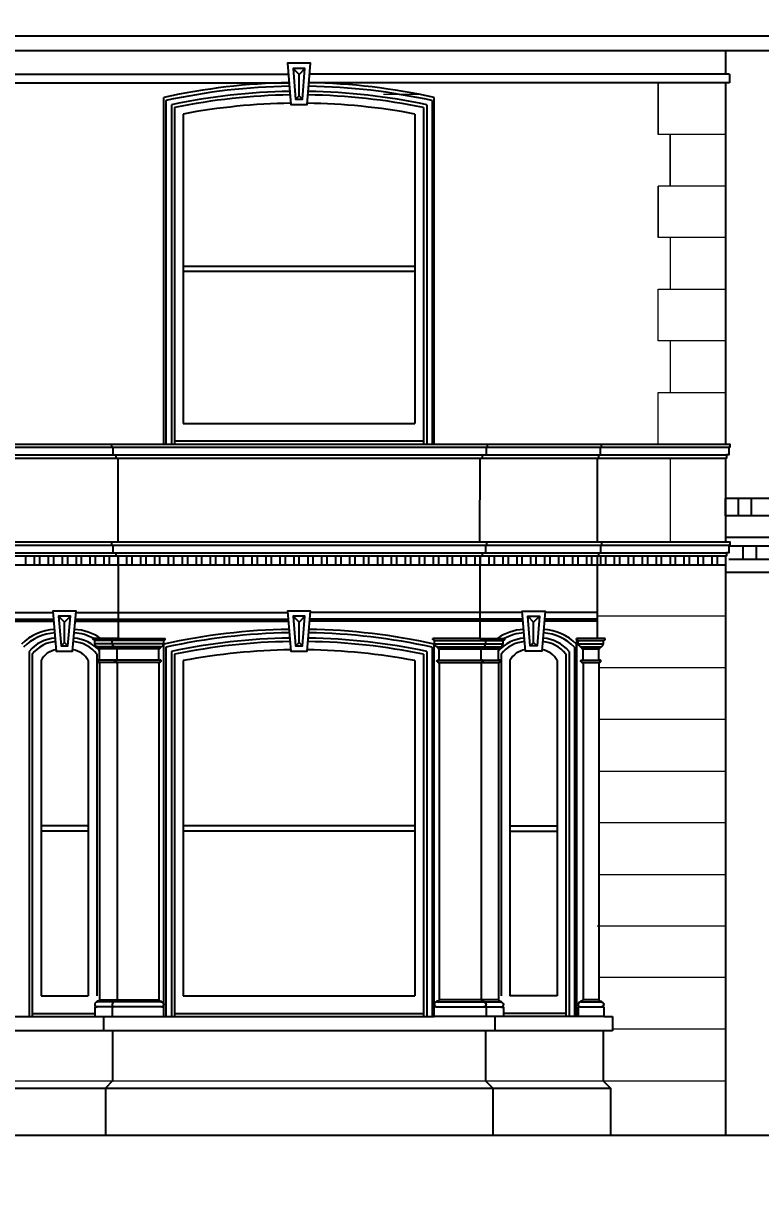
# Model space of a CAD drawing. Header units: millimetres. Extents: x -5841 to 140562, y 1006 to 102310.
# Drawn here: x 33189 to 37418, y 22176 to 28960 of the extents above; entities that cross this region are included whole.
import ezdxf

# ---------------------------------------------------------------- set-up
doc = ezdxf.new("R2010")
doc.units = ezdxf.units.MM
doc.header["$LTSCALE"] = 10
for name, color, linetype in [('CONCEPT HOUSE', 7, 'Continuous'), ('Edges', 7, 'Continuous'), ('PDF17_0', 7, 'Continuous')]:
    doc.layers.add(name, color=color, linetype=linetype)
doc.styles.add('1-20', font='romans.shx', dxfattribs={"width": 0.8, "height": 35})
doc.styles.get("Standard").update_dxf_attribs({"font": 'arial.ttf'})
doc.dimstyles.new('1-20', dxfattribs={"dimtxt": 35, "dimasz": 40, "dimexe": 40, "dimexo": 40, "dimgap": 40, "dimtad": 1, "dimdec": 0, "dimzin": 0, "dimdsep": 46, "dimtxsty": '1-20', "dimblk": 'OBLIQUE', "dimcen": 40, "dimdle": 40, "dimclrd": 251, "dimclre": 251, "dimclrt": 251, "dimadec": 0, "dimazin": 0, "dimtfac": 1, "dimtdec": 0, "dimtix": 1, "dimtmove": 1, "dimatfit": 3, "dimfxl": 1, "dimtolj": 1, "dimtzin": 0, "dimlwd": 25, "dimarcsym": 0})
doc.dimstyles.get("Standard").update_dxf_attribs({"dimtxt": 0.18, "dimasz": 0.18, "dimexe": 0.18, "dimexo": 0.0625, "dimgap": 0.09, "dimtad": 0, "dimtih": 1, "dimtoh": 1, "dimdec": 4, "dimzin": 0, "dimdsep": 46, "dimtxsty": 'Standard', "dimcen": 0.09, "dimadec": 0, "dimazin": 0, "dimtfac": 1, "dimtdec": 4, "dimtofl": 0, "dimtmove": 0, "dimatfit": 3, "dimfxl": 1, "dimtolj": 1, "dimtzin": 0, "dimarcsym": 0})

# ---------------------------------------------------------------- blocks, each defined once
blk = doc.blocks.new('*D')
at = {"color": 0}
for p, q in [((14813.8, 14384.4), (14813.8, 14508.2)), ((14813.8, 14508), (15071.8, 14508)), ((15073, 14508), (15331, 14508)), ((15331, 14384.4), (15331, 14508.2))]:
    blk.add_line(p, q, dxfattribs=at)
for points in [[(14813.8, 14508), (14814, 14508), (14814, 14508)], [(15331, 14508), (15330.8, 14508), (15330.8, 14508)]]:
    blk.add_solid(points, dxfattribs=at)
at = {"layer": 'CONCEPT HOUSE', "color": 0}
for p, q in [((62787.2, 65689.7), (62787.2, 58835.1)), ((63893.6, 65649.7), (62747.2, 65649.7)), ((62773.1, 65663.8), (62801.4, 65635.5)), ((62787.2, 62262.4), (62670.6, 62535.3)), ((63893.6, 58875.1), (62747.2, 58875.1)), ((62773.1, 58889.2), (62801.4, 58861)), ((11738.8, 15660), (12011.7, 15776.6)), ((9049.6, 15645.8), (9077.9, 15674.1)), ((9063.8, 15243.5), (9063.8, 15700)), ((14399.6, 15645.8), (14427.9, 15674.1)), ((14413.8, 15243.5), (14413.8, 15700)), ((14453.8, 15660), (9023.8, 15660)), ((7253.9, 14134.3), (6767.7, 14134.3)), ((6793.6, 14148.5), (6821.8, 14120.2)), ((6807.7, 14174.3), (6807.7, 8989.3)), ((6807.7, 11581.8), (6691.1, 11854.8)), ((18838.8, 9698.7), (19111.7, 9815.4)), ((15149.6, 9684.6), (15177.9, 9712.9)), ((15163.8, 9419.3), (15163.8, 9738.7)), ((22499.6, 9684.6), (22527.9, 9712.9)), ((22513.8, 9338.9), (22513.8, 9738.7)), ((15123.8, 9698.7), (22553.8, 9698.7)), ((7253.9, 9029.3), (6767.7, 9029.3)), ((6793.6, 9043.5), (6821.8, 9015.2)), ((9463.8, 7725.3), (9463.8, 6739)), ((22863.8, 7725.3), (22863.8, 6739)), ((16163.8, 6779), (16494.9, 6895.6)), ((9449.6, 6764.8), (9477.9, 6793.1)), ((22849.6, 6764.8), (22877.9, 6793.1)), ((9423.8, 6779), (22903.8, 6779))]:
    blk.add_line(p, q, dxfattribs=at)
at = {"color": 0, "insert": (15072.4, 14508), "char_height": 0.18, "attachment_point": 5}
blk.add_mtext('517.2008', dxfattribs=at)
at = {"layer": 'CONCEPT HOUSE', "color": 0, "char_height": 150, "attachment_point": 5, "rotation": 90}
for s, insert in [('6775', (62670.6, 62262.4)), ('5105', (6691.1, 11581.8))]:
    blk.add_mtext(s, dxfattribs=dict(at, insert=insert))
at = {"layer": 'CONCEPT HOUSE', "color": 0, "char_height": 150, "attachment_point": 5}
for s, insert in [('5350', (11738.8, 15776.6)), ('7350', (18838.8, 9815.4)), ('13400', (16163.8, 6895.6))]:
    blk.add_mtext(s, dxfattribs=dict(at, insert=insert))
blk = doc.blocks.new('_Oblique')
at = {"color": 0}
blk.add_line((-0.35, -0.35), (0.35, 0.35), dxfattribs=at)

msp = doc.modelspace()

# ---------------------------------------------------------------- linework, layer by layer
at = {"layer": 'CONCEPT HOUSE', "color": 140, "ltscale": 10}
for p, q in [((30892.01181, 28890.22229), (37696.75053, 28890.22229)), ((37660.86896, 28804.39367), (30892.01181, 28804.39367)), ((34735.8487, 28702.74543), (34769.9124, 28668.68173)), ((34803.97609, 28702.74543), (34769.9124, 28668.68173)), ((31591.84106, 28670.75546), (34708.37438, 28670.75546)), ((34769.9124, 28545.45432), (34769.9124, 28668.68173)), ((37241.0417, 28670.75546), (34831.45041, 28670.75546)), ((37241.0417, 28670.75546), (37241.0417, 28620.75546)), ((31587.73565, 28620.75546), (34712.47979, 28620.75546)), ((37241.0417, 28620.75546), (34827.345, 28620.75546)), ((33993.37714, 26546.4139), (33993.37714, 28536.09059)), ((34005.8516, 28518.50124), (34005.8516, 26546.4139)), ((34750.36832, 28525.91024), (34769.9124, 28545.45432)), ((34789.45647, 28525.91024), (34769.9124, 28545.45432)), ((35533.97319, 28518.50124), (35533.97319, 26546.4139)), ((35546.44766, 26546.4139), (35546.44766, 28536.09059)), ((34037.03775, 28494.39948), (34037.03775, 26546.4139)), ((34055.74945, 28477.88905), (34055.74945, 26546.4139)), ((34105.6473, 28441.40671), (34105.6473, 26664.92129)), ((35434.1775, 28441.40671), (35434.1775, 26664.92129)), ((35484.07535, 28477.88905), (35484.07535, 26546.4139)), ((35502.78704, 28494.39948), (35502.78704, 26546.4139)), ((34105.6473, 27568.164), (35434.1775, 27568.164)), ((34105.6473, 27538.164), (35434.1775, 27538.164)), ((34105.6473, 26664.92129), (35434.1775, 26664.92129)), ((30892.01181, 26546.4139), (37218.02556, 26546.4139)), ((30892.01181, 26527.7022), (37236.73726, 26527.7022)), ((33693.99005, 26546.4139), (33693.99005, 26527.7022)), ((33700.22728, 26527.7022), (33700.22728, 26484.04159)), ((34055.74945, 26565.12559), (35484.07535, 26565.12559)), ((35845.83474, 26484.04159), (35845.83474, 26527.7022)), ((35852.07197, 26527.7022), (35852.07197, 26546.4139)), ((36497.92451, 26527.7022), (36497.92451, 26484.04159)), ((36504.16174, 26546.4139), (36504.16174, 26527.7022)), ((30892.01181, 26484.04159), (37224.26279, 26484.04159)), ((30892.01181, 26465.32989), (37218.02556, 26465.32989)), ((33718.63732, 26484.04159), (33718.63732, 26465.32989)), ((33731.41344, 25985.06311), (33731.10661, 26465.32989)), ((35808.41136, 25985.06311), (35808.71818, 26465.32989)), ((35821.18747, 26484.04159), (35821.18747, 26465.32989)), ((36488.26954, 26484.04159), (36488.26954, 26465.32989)), ((39719.99081, 26234.55235), (37218.02556, 26234.55235)), ((39478.56946, 26134.55235), (37218.02556, 26134.55235)), ((30892.01181, 25985.06311), (37218.02556, 25985.06311)), ((39176.79276, 26009.55235), (37218.02556, 26009.55235)), ((30892.01181, 25966.35142), (37236.73726, 25966.35142)), ((30892.01181, 25922.6908), (37224.26279, 25922.6908)), ((39056.08208, 25959.55235), (37236.73726, 25959.55235)), ((30892.01181, 25903.97911), (37218.02556, 25903.97911)), ((30892.01181, 25853.97911), (37218.02556, 25853.97911)), ((38875.01607, 25884.55235), (37236.73726, 25884.55235)), ((38693.95005, 25809.55235), (37218.02556, 25809.55235)), ((33057.79249, 25579.2412), (33357.31674, 25579.2412)), ((33489.13901, 25579.2412), (34704.00126, 25579.2412)), ((36050.68578, 25579.2412), (34835.82353, 25579.2412)), ((36482.03231, 25579.2412), (36182.50806, 25579.2412)), ((33057.79249, 25541.81781), (33360.48276, 25541.81781)), ((33057.79249, 25529.34335), (33361.53811, 25529.34335)), ((33389.16418, 25557.71356), (33423.22787, 25523.64986)), ((33457.29157, 25557.71356), (33423.22787, 25523.64986)), ((33423.22787, 25407.39878), (33423.22787, 25523.64986)), ((33484.91764, 25529.34335), (34708.22263, 25529.34335)), ((33485.97298, 25541.81781), (34707.16729, 25541.81781)), ((34735.8487, 25557.71356), (34769.9124, 25523.64986)), ((34803.97609, 25557.71356), (34769.9124, 25523.64986)), ((34769.9124, 25407.39878), (34769.9124, 25523.64986)), ((36054.90715, 25529.34335), (34831.60216, 25529.34335)), ((36053.85181, 25541.81781), (34832.65751, 25541.81781)), ((36082.53322, 25557.71356), (36116.59692, 25523.64986)), ((36150.66062, 25557.71356), (36116.59692, 25523.64986)), ((36116.59692, 25407.39878), (36116.59692, 25523.64986)), ((36482.03231, 25529.34335), (36178.28669, 25529.34335)), ((36482.03231, 25541.81781), (36179.34203, 25541.81781)), ((33403.6838, 25387.8547), (33423.22787, 25407.39878)), ((33442.77195, 25387.8547), (33423.22787, 25407.39878)), ((33992.90328, 25417.8838), (33595.88647, 25417.8838)), ((33990.222, 25398.77971), (33597.2271, 25398.77971)), ((33974.80466, 25382.35689), (33615.32572, 25382.35689)), ((33731.41344, 25429.94955), (34001.79795, 25429.94955)), ((33993.37714, 23259.39316), (33993.37714, 25398.03505)), ((34005.8516, 25380.4457), (34005.8516, 23259.39316)), ((34750.36832, 25387.8547), (34769.9124, 25407.39878)), ((34789.45647, 25387.8547), (34769.9124, 25407.39878)), ((35533.97319, 25380.4457), (35533.97319, 23259.39316)), ((35808.41136, 25429.94955), (35538.02685, 25429.94955)), ((35546.44766, 23259.39316), (35546.44766, 25398.03505)), ((35546.92151, 25417.8838), (35943.93833, 25417.8838)), ((35549.60279, 25398.77971), (35942.59769, 25398.77971)), ((35565.02013, 25382.35689), (35924.49907, 25382.35689)), ((36097.05285, 25387.8547), (36116.59692, 25407.39878)), ((36136.14099, 25387.8547), (36116.59692, 25407.39878)), ((36350.81451, 25380.4457), (36350.81451, 23259.39316)), ((36527.12728, 25429.94955), (36363.28898, 25429.94955)), ((36363.28898, 25425.25732), (36363.28898, 23259.39316)), ((36363.28898, 23259.39316), (36363.28898, 25398.03505)), ((36372.18364, 25417.8838), (36519.57325, 25417.8838)), ((36374.86492, 25398.77971), (36518.23262, 25398.77971)), ((36390.28226, 25382.35689), (36500.134, 25382.35689)), ((33220.19643, 25356.34394), (33220.19643, 23259.39316)), ((33238.90813, 25339.83351), (33238.90813, 23259.39316)), ((33608.91598, 25339.83351), (33608.91598, 23377.90055)), ((33969.44211, 25371.63178), (33620.68827, 25371.63178)), ((34037.03775, 25356.34394), (34037.03775, 23259.39316)), ((34055.74945, 25339.83351), (34055.74945, 23259.39316)), ((35484.07535, 25339.83351), (35484.07535, 23259.39316)), ((35502.78704, 25356.34394), (35502.78704, 23259.39316)), ((35570.38268, 25371.63178), (35919.13652, 25371.63178)), ((35930.90882, 25339.83351), (35930.90882, 23377.90055)), ((36300.91667, 25339.83351), (36300.91667, 23259.39316)), ((36319.62836, 25356.34394), (36319.62836, 23259.39316)), ((36395.64481, 25371.63178), (36494.77145, 25371.63178)), ((33288.80598, 25303.35117), (33288.80598, 23377.90055)), ((33559.91598, 25303.35117), (33559.91598, 23377.90055)), ((33964.74988, 25305.98334), (33616.44292, 25305.98334)), ((33971.45307, 25292.57695), (33618.67732, 25292.57695)), ((33625.38051, 25285.87376), (33625.38051, 23355.95254)), ((33725.17621, 25285.87376), (33725.17621, 23356.4042)), ((33964.74988, 25285.87376), (33964.74988, 23356.49813)), ((34105.6473, 25303.35117), (34105.6473, 23377.90055)), ((35434.1775, 25303.35117), (35434.1775, 23377.90055)), ((35568.37173, 25292.57695), (35921.14748, 25292.57695)), ((35575.07492, 25305.98334), (35923.38187, 25305.98334)), ((35575.07492, 25285.87376), (35575.07492, 23356.49813)), ((35814.64859, 25285.87376), (35814.64859, 23356.4042)), ((35914.44428, 25285.87376), (35914.44428, 23355.95254)), ((35979.90882, 25303.35117), (35979.90882, 23377.90055)), ((36251.01882, 25303.35117), (36251.01882, 23377.90055)), ((36393.63385, 25292.57695), (36496.7824, 25292.57695)), ((36400.33705, 25305.98334), (36499.0168, 25305.98334)), ((36400.33705, 25285.87376), (36400.33705, 23356.49813)), ((36490.07921, 25285.87376), (36490.07921, 23356.4042)), ((33288.80598, 24355.62586), (33559.91598, 24355.62586)), ((33288.80598, 24325.62586), (33559.91598, 24325.62586)), ((34105.6473, 24355.62586), (35434.1775, 24355.62586)), ((34105.6473, 24325.62586), (35434.1775, 24325.62586)), ((35979.90882, 24354.5946), (36251.01882, 24354.5946)), ((35979.90882, 24324.5946), (36251.01882, 24324.5946)), ((33288.80598, 23377.90055), (33559.91598, 23377.90055)), ((33978.37714, 23343.39316), (33611.75325, 23343.2641)), ((33625.38051, 23356.36507), (33964.74988, 23356.49813)), ((34105.6473, 23377.90055), (35434.1775, 23377.90055)), ((35561.44766, 23343.39316), (35928.07155, 23343.2641)), ((35914.44428, 23356.36507), (35575.07492, 23356.49813)), ((36251.01882, 23377.90055), (35979.90882, 23377.90055)), ((36386.70978, 23343.39316), (36503.70647, 23343.32351)), ((36490.07921, 23356.43513), (36400.33705, 23356.49813)), ((33238.90813, 23278.10486), (33596.75325, 23278.10486)), ((33981.82367, 23314.6957), (33606.74265, 23314.56699)), ((34055.74945, 23278.10486), (35484.07535, 23278.10486)), ((35558.00112, 23314.6957), (35933.08215, 23314.56699)), ((36300.91667, 23278.10486), (35943.07155, 23278.10486)), ((36371.70978, 23314.39316), (36371.70978, 23259.39316)), ((36383.26325, 23314.6957), (36507.26208, 23314.62485)), ((33646.54894, 23259.48709), (33646.54894, 23178.40309)), ((35893.27585, 23259.48709), (35893.27585, 23178.40309)), ((36518.70647, 23259.39316), (36568.70647, 23259.39316)), ((36568.70647, 23259.39316), (36568.70647, 23178.30916)), ((36568.70647, 23178.30916), (32971.11832, 23178.30916)), ((33699.6023, 23178.30916), (33699.6023, 22890.54648)), ((35840.22249, 23178.30916), (35840.22249, 22890.54648)), ((36515.65311, 23178.40309), (36515.65311, 22890.54648)), ((33699.6023, 22890.54648), (33658.36506, 22849.30924)), ((35840.22249, 22890.54648), (35881.45973, 22849.30924)), ((36515.65311, 22890.54648), (36556.89035, 22849.30924)), ((32982.93444, 22849.30924), (36556.89035, 22849.30924)), ((33658.36506, 22849.30924), (33658.36506, 22579.53498)), ((35881.45973, 22849.30924), (35881.45973, 22579.53498)), ((36556.89035, 22849.30924), (36556.89035, 22579.53498)), ((30892.01181, 22579.53498), (44659.12455, 22579.53498))]:
    msp.add_line(p, q, dxfattribs=at)
at = {"layer": 'CONCEPT HOUSE', "color": 140, "ltscale": 10, "transparency": 33554559}
for p, q in [((37218.02556, 26134.60882), (37218.02556, 26234.55235)), ((37293.02556, 26134.60882), (37293.02556, 26234.55235)), ((37368.02556, 26134.60882), (37368.02556, 26234.55235)), ((37318.02556, 25959.55235), (37318.02556, 25884.55235)), ((37393.02556, 25959.55235), (37393.02556, 25884.55235)), ((33201.79923, 25853.97911), (33201.79923, 25903.97911)), ((33251.79923, 25853.97911), (33251.79923, 25903.97911)), ((33281.79923, 25853.97911), (33281.79923, 25903.97911)), ((33331.79923, 25853.97911), (33331.79923, 25903.97911)), ((33361.79923, 25853.97911), (33361.79923, 25903.97911)), ((33411.79923, 25853.97911), (33411.79923, 25903.97911)), ((33441.79923, 25853.97911), (33441.79923, 25903.97911)), ((33491.79923, 25853.97911), (33491.79923, 25903.97911)), ((33521.79923, 25853.97911), (33521.79923, 25903.97911)), ((33571.79923, 25853.97911), (33571.79923, 25903.97911)), ((33601.79923, 25853.97911), (33601.79923, 25903.97911)), ((33651.79923, 25853.97911), (33651.79923, 25903.97911)), ((33681.79923, 25853.97911), (33681.79923, 25903.97911)), ((33731.79923, 25853.97911), (33731.79923, 25903.97911)), ((33781.41344, 25853.97911), (33781.41344, 25903.97911)), ((33811.41344, 25853.97911), (33811.41344, 25903.97911)), ((33861.41344, 25853.97911), (33861.41344, 25903.97911)), ((33891.41344, 25853.97911), (33891.41344, 25903.97911)), ((33941.41344, 25853.97911), (33941.41344, 25903.97911)), ((33971.41344, 25853.97911), (33971.41344, 25903.97911)), ((34021.41344, 25853.97911), (34021.41344, 25903.97911)), ((34051.41344, 25853.97911), (34051.41344, 25903.97911)), ((34101.41344, 25853.97911), (34101.41344, 25903.97911)), ((34131.41344, 25853.97911), (34131.41344, 25903.97911)), ((34181.41344, 25853.97911), (34181.41344, 25903.97911)), ((34211.41344, 25853.97911), (34211.41344, 25903.97911)), ((34261.41344, 25853.97911), (34261.41344, 25903.97911)), ((34291.41344, 25853.97911), (34291.41344, 25903.97911)), ((34341.41344, 25853.97911), (34341.41344, 25903.97911)), ((34371.41344, 25853.97911), (34371.41344, 25903.97911)), ((34421.41344, 25853.97911), (34421.41344, 25903.97911)), ((34451.41344, 25853.97911), (34451.41344, 25903.97911)), ((34501.41344, 25853.97911), (34501.41344, 25903.97911)), ((34531.41344, 25853.97911), (34531.41344, 25903.97911)), ((34581.41344, 25853.97911), (34581.41344, 25903.97911)), ((34611.41344, 25853.97911), (34611.41344, 25903.97911)), ((34661.41344, 25853.97911), (34661.41344, 25903.97911)), ((34691.41344, 25853.97911), (34691.41344, 25903.97911)), ((34741.41344, 25853.97911), (34741.41344, 25903.97911)), ((34771.41344, 25853.97911), (34771.41344, 25903.97911)), ((34821.41344, 25853.97911), (34821.41344, 25903.97911)), ((34851.41344, 25853.97911), (34851.41344, 25903.97911)), ((34901.41344, 25853.97911), (34901.41344, 25903.97911)), ((34931.41344, 25853.97911), (34931.41344, 25903.97911)), ((34981.41344, 25853.97911), (34981.41344, 25903.97911)), ((35011.41344, 25853.97911), (35011.41344, 25903.97911)), ((35061.41344, 25853.97911), (35061.41344, 25903.97911)), ((35091.41344, 25853.97911), (35091.41344, 25903.97911)), ((35141.41344, 25853.97911), (35141.41344, 25903.97911)), ((35171.41344, 25853.97911), (35171.41344, 25903.97911)), ((35221.41344, 25853.97911), (35221.41344, 25903.97911)), ((35251.41344, 25853.97911), (35251.41344, 25903.97911)), ((35301.41344, 25853.97911), (35301.41344, 25903.97911)), ((35331.41344, 25853.97911), (35331.41344, 25903.97911)), ((35381.41344, 25853.97911), (35381.41344, 25903.97911)), ((35411.41344, 25853.97911), (35411.41344, 25903.97911)), ((35461.41344, 25853.97911), (35461.41344, 25903.97911)), ((35491.41344, 25853.97911), (35491.41344, 25903.97911)), ((35541.41344, 25853.97911), (35541.41344, 25903.97911)), ((35571.41344, 25853.97911), (35571.41344, 25903.97911)), ((35621.41344, 25853.97911), (35621.41344, 25903.97911)), ((35651.41344, 25853.97911), (35651.41344, 25903.97911)), ((35701.41344, 25853.97911), (35701.41344, 25903.97911)), ((35731.41344, 25853.97911), (35731.41344, 25903.97911)), ((35781.41344, 25853.97911), (35781.41344, 25903.97911)), ((35811.41344, 25853.97911), (35811.41344, 25903.97911)), ((35861.41344, 25853.97911), (35861.41344, 25903.97911)), ((35891.41344, 25853.97911), (35891.41344, 25903.97911)), ((35941.41344, 25853.97911), (35941.41344, 25903.97911)), ((35971.41344, 25853.97911), (35971.41344, 25903.97911)), ((36021.41344, 25853.97911), (36021.41344, 25903.97911)), ((36051.41344, 25853.97911), (36051.41344, 25903.97911)), ((36101.41344, 25853.97911), (36101.41344, 25903.97911)), ((36131.41344, 25853.97911), (36131.41344, 25903.97911)), ((36181.41344, 25853.97911), (36181.41344, 25903.97911)), ((36211.41344, 25853.97911), (36211.41344, 25903.97911)), ((36261.41344, 25853.97911), (36261.41344, 25903.97911)), ((36291.41344, 25853.97911), (36291.41344, 25903.97911)), ((36341.41344, 25853.97911), (36341.41344, 25903.97911)), ((36371.41344, 25853.97911), (36371.41344, 25903.97911)), ((36421.41344, 25853.97911), (36421.41344, 25903.97911)), ((36451.41344, 25853.97911), (36451.41344, 25903.97911)), ((36501.41344, 25853.97911), (36501.41344, 25903.97911)), ((36531.41344, 25853.97911), (36531.41344, 25903.97911)), ((36581.41344, 25853.97911), (36581.41344, 25903.97911)), ((36611.41344, 25853.97911), (36611.41344, 25903.97911)), ((36661.41344, 25853.97911), (36661.41344, 25903.97911)), ((36691.41344, 25853.97911), (36691.41344, 25903.97911)), ((36741.41344, 25853.97911), (36741.41344, 25903.97911)), ((36771.41344, 25853.97911), (36771.41344, 25903.97911)), ((36821.41344, 25853.97911), (36821.41344, 25903.97911)), ((36851.41344, 25853.97911), (36851.41344, 25903.97911)), ((36901.41344, 25853.97911), (36901.41344, 25903.97911)), ((36931.41344, 25853.97911), (36931.41344, 25903.97911)), ((36981.41344, 25853.97911), (36981.41344, 25903.97911)), ((37011.41344, 25853.97911), (37011.41344, 25903.97911)), ((37061.41344, 25853.97911), (37061.41344, 25903.97911)), ((37091.41344, 25853.97911), (37091.41344, 25903.97911)), ((37141.41344, 25853.97911), (37141.41344, 25903.97911)), ((37171.41344, 25853.97911), (37171.41344, 25903.97911))]:
    msp.add_line(p, q, dxfattribs=at)
at = {"layer": 'CONCEPT HOUSE', "color": 140, "ltscale": 10}
for points in [[(37218.02556, 28804.39367), (37218.02556, 28670.75546)], [(37218.02556, 28620.75546), (37218.02556, 26546.4139), (37242.97449, 26546.4139), (37242.97449, 26527.7022), (37236.73726, 26527.7022), (37236.73726, 26484.04159), (37224.26279, 26484.04159), (37224.26279, 26465.32989), (37218.02556, 26465.32989), (37218.02556, 25985.06311), (37242.97449, 25985.06311), (37242.97449, 25966.35142), (37236.73726, 25966.35142), (37236.73726, 25922.6908), (37224.26279, 25922.6908), (37224.26279, 25903.97911), (37218.02556, 25903.97911), (37218.02556, 22579.53498)], [(36482.03231, 26465.32989), (36482.03231, 25985.06311)], [(33693.99005, 25985.06311), (33693.99005, 25966.35142)], [(35845.83474, 25985.06311), (35845.83474, 25966.35142)], [(36506.98123, 25985.06311), (36506.98123, 25966.35142)], [(33700.22728, 25966.35142), (33700.22728, 25922.6908)], [(33718.93897, 25922.6908), (33718.93897, 25903.97911)], [(35820.88582, 25922.6908), (35820.88582, 25901.08088)], [(35839.59751, 25966.35142), (35839.59751, 25922.6908)], [(36488.26954, 25922.6908), (36488.26954, 25903.97911)], [(36500.744, 25966.35142), (36500.744, 25922.6908)], [(33731.41344, 25903.97911), (33731.41344, 25429.94955), (33588.33244, 25429.94955)], [(35808.41136, 25903.97911), (35808.41136, 25429.94955), (35951.49235, 25429.94955)], [(36482.03231, 25903.97911), (36482.03231, 25429.94955)], [(33021.11832, 23259.39316), (33993.37714, 23259.39316)], [(33993.37714, 23259.39316), (35546.44766, 23259.39316)], [(36518.70647, 23259.39316), (35546.44766, 23259.39316)]]:
    msp.add_lwpolyline(points, dxfattribs=at)
for points in [[(34769.9124, 28732.74543), (34703.2845, 28732.74543), (34722.73061, 28495.91024), (34769.9124, 28495.91024), (34817.09418, 28495.91024), (34836.5403, 28732.74543)], [(34769.9124, 28702.74543), (34735.8487, 28702.74543), (34750.36832, 28525.91024), (34769.9124, 28525.91024), (34789.45647, 28525.91024), (34803.97609, 28702.74543)], [(33423.22787, 25587.71356), (33356.59997, 25587.71356), (33376.04609, 25357.8547), (33423.22787, 25357.8547), (33470.40966, 25357.8547), (33489.85578, 25587.71356)], [(34769.9124, 25587.71356), (34703.2845, 25587.71356), (34722.73061, 25357.8547), (34769.9124, 25357.8547), (34817.09418, 25357.8547), (34836.5403, 25587.71356)], [(36116.59692, 25587.71356), (36183.22482, 25587.71356), (36163.7787, 25357.8547), (36116.59692, 25357.8547), (36069.41514, 25357.8547), (36049.96902, 25587.71356)], [(33423.22787, 25557.71356), (33389.16418, 25557.71356), (33403.6838, 25387.8547), (33423.22787, 25387.8547), (33442.77195, 25387.8547), (33457.29157, 25557.71356)], [(34769.9124, 25557.71356), (34735.8487, 25557.71356), (34750.36832, 25387.8547), (34769.9124, 25387.8547), (34789.45647, 25387.8547), (34803.97609, 25557.71356)], [(36116.59692, 25557.71356), (36150.66062, 25557.71356), (36136.14099, 25387.8547), (36116.59692, 25387.8547), (36097.05285, 25387.8547), (36082.53322, 25557.71356)]]:
    msp.add_lwpolyline(points, close=True, dxfattribs=at)
for points in [[(33625.38051, 23355.95254, -0.2928785232), (33611.75325, 23347.22133), (33611.75325, 23342.84757), (33611.25325, 23342.84757, 0.9025814985), (33608.30671, 23314.15011), (33596.75325, 23313.84757), (33596.75325, 23258.84757)], [(33725.17621, 23356.4042, -0.2928785232), (33711.54894, 23347.67299), (33711.54894, 23343.29923), (33711.04894, 23343.29923, 0.9025814985), (33708.10241, 23314.60177), (33696.54894, 23314.29923), (33696.54894, 23259.29923)], [(33964.74988, 23356.49813, 0.2928785232), (33978.37714, 23347.76692), (33978.37714, 23343.39316), (33978.87714, 23343.39316, -0.9025814985), (33981.82367, 23314.6957), (33993.37714, 23314.39316)], [(35575.07492, 23356.49813, -0.2928785232), (35561.44766, 23347.76692), (35561.44766, 23343.39316), (35560.94766, 23343.39316, 0.9025814985), (35558.00112, 23314.6957), (35546.44766, 23314.39316)], [(35814.64859, 23356.4042, 0.2928785232), (35828.27585, 23347.67299), (35828.27585, 23343.29923), (35828.77585, 23343.29923, -0.9025814985), (35831.72239, 23314.60177), (35843.27585, 23314.29923), (35843.27585, 23259.29923)], [(35914.44428, 23355.95254, 0.2928785232), (35928.07155, 23347.22133), (35928.07155, 23342.84757), (35928.57155, 23342.84757, -0.9025814985), (35931.51808, 23314.15011), (35943.07155, 23313.84757), (35943.07155, 23258.84757)], [(36400.33705, 23356.49813, -0.2928785232), (36386.70978, 23347.76692), (36386.70978, 23343.39316), (36386.20978, 23343.39316, 0.9025814985), (36383.26325, 23314.6957), (36371.70978, 23314.39316)], [(36490.07921, 23356.4042, 0.2928785232), (36503.70647, 23347.67299), (36503.70647, 23343.29923), (36504.20647, 23343.29923, -0.9025814985), (36507.15301, 23314.60177), (36518.70647, 23314.29923), (36518.70647, 23259.29923)]]:
    msp.add_lwpolyline(points, format="xyb", dxfattribs=at)
for centre, radius, start, end in [((34769.9124, 25036.76247), 3584.45314, 90.918072154, 102.511749356), ((34769.9124, 25036.76247), 3564.45314, 90.896855014, 102.377729568), ((34769.9124, 25036.76247), 3534.45314, 90.864578081, 101.967196363), ((34769.9124, 25036.76247), 3534.45314, 78.032803637, 89.135421919), ((34769.9124, 25036.76247), 3564.45314, 77.622270432, 89.103144986), ((34769.9124, 25036.76247), 3584.45314, 77.488250642, 89.081927846), ((34769.9124, 25036.76247), 3514.45314, 90.842753302, 101.724583116), ((34769.9124, 24918.14252), 3585.33662, 90.763528862, 100.677033523), ((34769.9124, 24918.14252), 3585.33662, 79.322966477, 89.236471138), ((34769.9124, 25036.76247), 3514.45314, 78.275416884, 89.157246698), ((33387.13118, 25181.13846), 302.31529, 94.047015866, 134.155522757), ((33387.74959, 25184.39884), 279.0649, 94.174446844, 135.411063525), ((33458.61336, 25178.69951), 284.75605, 61.925247688, 85.890406858), ((33459.22511, 25175.24618), 308.20006, 55.732944805, 86.011848119), ((34769.9124, 21898.70693), 3584.45314, 90.918072154, 102.511749356), ((34769.9124, 21898.70693), 3564.45314, 90.896855014, 102.377729568), ((34769.9124, 21898.70693), 3564.45314, 77.622270432, 89.103144986), ((34769.9124, 21898.70693), 3584.45314, 77.488250642, 89.081927846), ((36080.59969, 25175.24618), 308.20006, 93.988151883, 124.267055197), ((36081.21144, 25178.69951), 284.75605, 94.109593141, 118.07475231), ((36152.0752, 25184.39884), 279.0649, 44.588936475, 85.825553157), ((36152.69361, 25181.13846), 302.31529, 45.844477243, 85.952984132), ((33388.12468, 25212.20395), 221.30574, 94.72474996, 139.359096367), ((33388.57124, 25224.76488), 188.78516, 95.177106125, 142.445082506), ((33457.8224, 25219.9653), 193.57112, 38.26111945, 84.932778382), ((33458.25453, 25207.03788), 226.46083, 42.439470306, 85.363611047), ((34769.9124, 21898.70693), 3534.45314, 90.864578081, 101.967196363), ((34769.9124, 21898.70693), 3514.45314, 90.842753302, 101.724583116), ((34769.9124, 21898.70693), 3514.45314, 78.275416884, 89.157246698), ((34769.9124, 21898.70693), 3534.45314, 78.032803637, 89.135421919), ((36081.57026, 25207.03788), 226.46083, 94.636388953, 137.560529694), ((36082.00239, 25219.9653), 193.57112, 95.067221622, 141.738880549), ((36151.25355, 25224.76488), 188.78516, 37.554917495, 84.822893872), ((36151.70012, 25212.20395), 221.30574, 40.640903631, 85.27525004), ((33389.49171, 25253.74391), 112.24303, 97.186194119, 153.770807617), ((33456.96349, 25250.00665), 115.95193, 27.390794251, 83.044551066), ((34769.9124, 21780.08698), 3585.33662, 90.763528862, 100.677033523), ((34769.9124, 21780.08698), 3585.33662, 79.322966477, 89.236471138), ((36082.8613, 25250.00665), 115.95193, 96.955448933, 152.609205748), ((36150.33309, 25253.74391), 112.24303, 26.229192383, 82.813805883)]:
    msp.add_arc(centre, radius, start, end, dxfattribs=at)
at = {"layer": 'Edges', "color": 140}
for points in [[(33600.03809, 25396.71769), (33599.90838, 25398.77971), (33597.2271, 25398.77971), (33597.2271, 25417.8838), (33595.88647, 25417.8838), (33595.61948, 25418.99161), (33594.91562, 25419.93989), (33593.92051, 25420.78181), (33591.63903, 25422.35931), (33590.64392, 25423.20123), (33589.94006, 25424.14951), (33589.67308, 25425.25732), (33588.33244, 25425.25732), (33588.33244, 25429.94955)], [(33625.38051, 25285.87376), (33625.32316, 25286.7487), (33625.1521, 25287.60868), (33624.87026, 25288.43896), (33624.48245, 25289.22536), (33623.99532, 25289.95441), (33623.41719, 25290.61363), (33622.75796, 25291.19176), (33622.02891, 25291.6789), (33621.24252, 25292.0667), (33620.41223, 25292.34855), (33619.55226, 25292.51961), (33618.67732, 25292.57695), (33618.67732, 25297.04575), (33616.44292, 25297.04575), (33615.28631, 25297.19802), (33614.20852, 25297.64445), (33613.28301, 25298.35463), (33612.57283, 25299.28015), (33612.1264, 25300.35793), (33611.97413, 25301.51454), (33612.1264, 25302.67115), (33612.57283, 25303.74894), (33613.28301, 25304.67446), (33614.20852, 25305.38463), (33615.28631, 25305.83107), (33616.44292, 25305.98334), (33625.38051, 25305.98334), (33625.38051, 25366.93955), (33625.34037, 25367.55201), (33625.22063, 25368.15399), (33625.02333, 25368.73519), (33624.75187, 25369.28566), (33624.41087, 25369.796), (33624.00619, 25370.25746), (33623.54473, 25370.66215), (33623.03439, 25371.00314), (33622.48392, 25371.27461), (33621.90271, 25371.4719), (33621.30073, 25371.59164), (33620.68827, 25371.63178), (33620.68827, 25375.20682), (33618.007, 25375.20682), (33618.007, 25378.78185), (33615.32572, 25378.78185), (33615.32572, 25382.35689), (33613.27599, 25382.61644), (33611.27495, 25383.13079), (33609.35412, 25383.89183), (33607.54381, 25384.88757), (33605.87253, 25386.10231), (33604.36665, 25387.5169), (33603.04989, 25389.10904), (33601.94302, 25390.85363), (33601.06349, 25392.72316), (33600.42516, 25394.68818), (33600.03809, 25396.71769)], [(33699.83378, 25396.71769), (33699.70408, 25398.77971), (33697.0228, 25398.77971), (33697.0228, 25417.8838), (33695.68216, 25417.8838), (33695.41518, 25418.99161), (33694.71132, 25419.93989), (33693.71621, 25420.78181), (33691.43473, 25422.35931), (33690.43962, 25423.20123), (33689.73576, 25424.14951), (33689.46877, 25425.25732), (33688.12814, 25425.25732), (33688.12814, 25429.94955)], [(33725.17621, 25285.87376), (33725.11886, 25286.7487), (33724.9478, 25287.60868), (33724.66595, 25288.43896), (33724.27815, 25289.22536), (33723.79101, 25289.95441), (33723.21289, 25290.61363), (33722.55366, 25291.19176), (33721.82461, 25291.6789), (33721.03821, 25292.0667), (33720.20793, 25292.34855), (33719.34796, 25292.51961), (33718.47301, 25292.57695), (33718.47301, 25297.04575), (33716.23862, 25297.04575), (33715.08201, 25297.19802), (33714.00422, 25297.64445), (33713.0787, 25298.35463), (33712.36853, 25299.28015), (33711.92209, 25300.35793), (33711.76982, 25301.51454), (33711.92209, 25302.67115), (33712.36853, 25303.74894), (33713.0787, 25304.67446), (33714.00422, 25305.38463), (33715.08201, 25305.83107), (33716.23862, 25305.98334), (33725.17621, 25305.98334), (33725.17621, 25366.93955), (33725.13606, 25367.55201), (33725.01632, 25368.15399), (33724.81903, 25368.73519), (33724.54756, 25369.28566), (33724.20657, 25369.796), (33723.80188, 25370.25746), (33723.34042, 25370.66215), (33722.83009, 25371.00314), (33722.27961, 25371.27461), (33721.69841, 25371.4719), (33721.09643, 25371.59164), (33720.48397, 25371.63178), (33720.48397, 25375.20682), (33717.80269, 25375.20682), (33717.80269, 25378.78185), (33715.12142, 25378.78185), (33715.12142, 25382.35689), (33713.07169, 25382.61644), (33711.07064, 25383.13079), (33709.14982, 25383.89183), (33707.3395, 25384.88757), (33705.66823, 25386.10231), (33704.16234, 25387.5169), (33702.84559, 25389.10904), (33701.73872, 25390.85363), (33700.85919, 25392.72316), (33700.22085, 25394.68818), (33699.83378, 25396.71769)], [(33964.74988, 25285.87376), (33964.80722, 25286.7487), (33964.97828, 25287.60868), (33965.26013, 25288.43896), (33965.64793, 25289.22536), (33966.13507, 25289.95441), (33966.7132, 25290.61363), (33967.37242, 25291.19176), (33968.10147, 25291.6789), (33968.88787, 25292.0667), (33969.71815, 25292.34855), (33970.57813, 25292.51961), (33971.45307, 25292.57695), (33971.45307, 25297.04575), (33973.68747, 25297.04575), (33974.84407, 25297.19802), (33975.92186, 25297.64445), (33976.84738, 25298.35463), (33977.55755, 25299.28015), (33978.00399, 25300.35793), (33978.15626, 25301.51454), (33978.00399, 25302.67115), (33977.55755, 25303.74894), (33976.84738, 25304.67446), (33975.92186, 25305.38463), (33974.84407, 25305.83107), (33973.68747, 25305.98334), (33964.74988, 25305.98334), (33964.74988, 25366.93955), (33964.79002, 25367.55201), (33964.90976, 25368.15399), (33965.10705, 25368.73519), (33965.37852, 25369.28566), (33965.71951, 25369.796), (33966.1242, 25370.25746), (33966.58566, 25370.66215), (33967.09599, 25371.00314), (33967.64647, 25371.27461), (33968.22767, 25371.4719), (33968.82965, 25371.59164), (33969.44211, 25371.63178), (33969.44211, 25375.20682), (33972.12339, 25375.20682), (33972.12339, 25378.78185), (33974.80466, 25378.78185), (33974.80466, 25382.35689), (33976.85439, 25382.61644), (33978.85544, 25383.13079), (33980.77626, 25383.89183), (33982.58658, 25384.88757), (33984.25785, 25386.10231), (33985.76374, 25387.5169), (33987.08049, 25389.10904), (33988.18736, 25390.85363), (33989.0669, 25392.72316), (33989.70523, 25394.68818), (33990.0923, 25396.71769)], [(33990.0923, 25396.71769), (33990.222, 25398.77971), (33992.90328, 25398.77971), (33992.90328, 25417.8838), (33994.24392, 25417.8838), (33994.5109, 25418.99161), (33995.21476, 25419.93989), (33996.20987, 25420.78181), (33998.49135, 25422.35931), (33999.48647, 25423.20123), (34000.19033, 25424.14951), (34000.45731, 25425.25732), (34001.79795, 25425.25732), (34001.79795, 25429.94955)], [(35549.73249, 25396.71769), (35549.60279, 25398.77971), (35546.92151, 25398.77971), (35546.92151, 25417.8838), (35545.58087, 25417.8838), (35545.31389, 25418.99161), (35544.61003, 25419.93989), (35543.61492, 25420.78181), (35541.33344, 25422.35931), (35540.33833, 25423.20123), (35539.63447, 25424.14951), (35539.36749, 25425.25732), (35538.02685, 25425.25732), (35538.02685, 25429.94955)], [(35575.07492, 25285.87376), (35575.01757, 25286.7487), (35574.84651, 25287.60868), (35574.56467, 25288.43896), (35574.17686, 25289.22536), (35573.68973, 25289.95441), (35573.1116, 25290.61363), (35572.45237, 25291.19176), (35571.72332, 25291.6789), (35570.93693, 25292.0667), (35570.10664, 25292.34855), (35569.24667, 25292.51961), (35568.37173, 25292.57695), (35568.37173, 25297.04575), (35566.13733, 25297.04575), (35564.98072, 25297.19802), (35563.90293, 25297.64445), (35562.97741, 25298.35463), (35562.26724, 25299.28015), (35561.8208, 25300.35793), (35561.66853, 25301.51454), (35561.8208, 25302.67115), (35562.26724, 25303.74894), (35562.97741, 25304.67446), (35563.90293, 25305.38463), (35564.98072, 25305.83107), (35566.13733, 25305.98334), (35575.07492, 25305.98334), (35575.07492, 25366.93955), (35575.03477, 25367.55201), (35574.91503, 25368.15399), (35574.71774, 25368.73519), (35574.44628, 25369.28566), (35574.10528, 25369.796), (35573.70059, 25370.25746), (35573.23913, 25370.66215), (35572.7288, 25371.00314), (35572.17832, 25371.27461), (35571.59712, 25371.4719), (35570.99514, 25371.59164), (35570.38268, 25371.63178), (35570.38268, 25375.20682), (35567.70141, 25375.20682), (35567.70141, 25378.78185), (35565.02013, 25378.78185), (35565.02013, 25382.35689), (35562.9704, 25382.61644), (35560.96936, 25383.13079), (35559.04853, 25383.89183), (35557.23822, 25384.88757), (35555.56694, 25386.10231), (35554.06106, 25387.5169), (35552.7443, 25389.10904), (35551.63743, 25390.85363), (35550.7579, 25392.72316), (35550.11956, 25394.68818), (35549.73249, 25396.71769)], [(35814.64859, 25285.87376), (35814.70594, 25286.7487), (35814.87699, 25287.60868), (35815.15884, 25288.43896), (35815.54665, 25289.22536), (35816.03378, 25289.95441), (35816.61191, 25290.61363), (35817.27114, 25291.19176), (35818.00018, 25291.6789), (35818.78658, 25292.0667), (35819.61687, 25292.34855), (35820.47684, 25292.51961), (35821.35178, 25292.57695), (35821.35178, 25297.04575), (35823.58618, 25297.04575), (35824.74279, 25297.19802), (35825.82057, 25297.64445), (35826.74609, 25298.35463), (35827.45627, 25299.28015), (35827.9027, 25300.35793), (35828.05497, 25301.51454), (35827.9027, 25302.67115), (35827.45627, 25303.74894), (35826.74609, 25304.67446), (35825.82057, 25305.38463), (35824.74279, 25305.83107), (35823.58618, 25305.98334), (35814.64859, 25305.98334), (35814.64859, 25366.93955), (35814.68873, 25367.55201), (35814.80847, 25368.15399), (35815.00576, 25368.73519), (35815.27723, 25369.28566), (35815.61822, 25369.796), (35816.02291, 25370.25746), (35816.48437, 25370.66215), (35816.99471, 25371.00314), (35817.54518, 25371.27461), (35818.12638, 25371.4719), (35818.72836, 25371.59164), (35819.34082, 25371.63178), (35819.34082, 25375.20682), (35822.0221, 25375.20682), (35822.0221, 25378.78185), (35824.70338, 25378.78185), (35824.70338, 25382.35689), (35826.7531, 25382.61644), (35828.75415, 25383.13079), (35830.67497, 25383.89183), (35832.48529, 25384.88757), (35834.15656, 25386.10231), (35835.66245, 25387.5169), (35836.97921, 25389.10904), (35838.08607, 25390.85363), (35838.96561, 25392.72316), (35839.60394, 25394.68818), (35839.99101, 25396.71769)], [(35839.99101, 25396.71769), (35840.12072, 25398.77971), (35842.80199, 25398.77971), (35842.80199, 25417.8838), (35844.14263, 25417.8838), (35844.40961, 25418.99161), (35845.11347, 25419.93989), (35846.10859, 25420.78181), (35848.39007, 25422.35931), (35849.38518, 25423.20123), (35850.08904, 25424.14951), (35850.35602, 25425.25732), (35851.69666, 25425.25732), (35851.69666, 25429.94955)], [(35914.44428, 25285.87376), (35914.50163, 25286.7487), (35914.67269, 25287.60868), (35914.95453, 25288.43896), (35915.34234, 25289.22536), (35915.82948, 25289.95441), (35916.4076, 25290.61363), (35917.06683, 25291.19176), (35917.79588, 25291.6789), (35918.58228, 25292.0667), (35919.41256, 25292.34855), (35920.27253, 25292.51961), (35921.14748, 25292.57695), (35921.14748, 25297.04575), (35923.38187, 25297.04575), (35924.53848, 25297.19802), (35925.61627, 25297.64445), (35926.54179, 25298.35463), (35927.25196, 25299.28015), (35927.6984, 25300.35793), (35927.85067, 25301.51454), (35927.6984, 25302.67115), (35927.25196, 25303.74894), (35926.54179, 25304.67446), (35925.61627, 25305.38463), (35924.53848, 25305.83107), (35923.38187, 25305.98334), (35914.44428, 25305.98334), (35914.44428, 25366.93955), (35914.48443, 25367.55201), (35914.60417, 25368.15399), (35914.80146, 25368.73519), (35915.07292, 25369.28566), (35915.41392, 25369.796), (35915.81861, 25370.25746), (35916.28007, 25370.66215), (35916.7904, 25371.00314), (35917.34088, 25371.27461), (35917.92208, 25371.4719), (35918.52406, 25371.59164), (35919.13652, 25371.63178), (35919.13652, 25375.20682), (35921.8178, 25375.20682), (35921.8178, 25378.78185), (35924.49907, 25378.78185), (35924.49907, 25382.35689), (35926.5488, 25382.61644), (35928.54985, 25383.13079), (35930.47067, 25383.89183), (35932.28099, 25384.88757), (35933.95226, 25386.10231), (35935.45815, 25387.5169), (35936.7749, 25389.10904), (35937.88177, 25390.85363), (35938.7613, 25392.72316), (35939.39964, 25394.68818), (35939.78671, 25396.71769)], [(35939.78671, 25396.71769), (35939.91641, 25398.77971), (35942.59769, 25398.77971), (35942.59769, 25417.8838), (35943.93833, 25417.8838), (35944.20531, 25418.99161), (35944.90917, 25419.93989), (35945.90428, 25420.78181), (35948.18576, 25422.35931), (35949.18087, 25423.20123), (35949.88473, 25424.14951), (35950.15172, 25425.25732), (35951.49235, 25425.25732), (35951.49235, 25429.94955)], [(36374.99462, 25396.71769), (36374.86492, 25398.77971), (36372.18364, 25398.77971), (36372.18364, 25417.8838), (36370.843, 25417.8838), (36370.57602, 25418.99161), (36369.87216, 25419.93989), (36368.87705, 25420.78181), (36366.59557, 25422.35931), (36365.60046, 25423.20123), (36364.8966, 25424.14951), (36364.62961, 25425.25732), (36363.28898, 25425.25732), (36363.28898, 25429.94955)], [(36400.33705, 25285.87376), (36400.2797, 25286.7487), (36400.10864, 25287.60868), (36399.8268, 25288.43896), (36399.43899, 25289.22536), (36398.95185, 25289.95441), (36398.37373, 25290.61363), (36397.7145, 25291.19176), (36396.98545, 25291.6789), (36396.19905, 25292.0667), (36395.36877, 25292.34855), (36394.5088, 25292.51961), (36393.63385, 25292.57695), (36393.63385, 25297.04575), (36391.39946, 25297.04575), (36390.24285, 25297.19802), (36389.16506, 25297.64445), (36388.23954, 25298.35463), (36387.52937, 25299.28015), (36387.08293, 25300.35793), (36386.93066, 25301.51454), (36387.08293, 25302.67115), (36387.52937, 25303.74894), (36388.23954, 25304.67446), (36389.16506, 25305.38463), (36390.24285, 25305.83107), (36391.39946, 25305.98334), (36400.33705, 25305.98334), (36400.33705, 25366.93955), (36400.2969, 25367.55201), (36400.17716, 25368.15399), (36399.97987, 25368.73519), (36399.70841, 25369.28566), (36399.36741, 25369.796), (36398.96272, 25370.25746), (36398.50126, 25370.66215), (36397.99093, 25371.00314), (36397.44045, 25371.27461), (36396.85925, 25371.4719), (36396.25727, 25371.59164), (36395.64481, 25371.63178), (36395.64481, 25375.20682), (36392.96353, 25375.20682), (36392.96353, 25378.78185), (36390.28226, 25378.78185), (36390.28226, 25382.35689), (36388.23253, 25382.61644), (36386.23148, 25383.13079), (36384.31066, 25383.89183), (36382.50034, 25384.88757), (36380.82907, 25386.10231), (36379.32318, 25387.5169), (36378.00643, 25389.10904), (36376.89956, 25390.85363), (36376.02003, 25392.72316), (36375.38169, 25394.68818), (36374.99462, 25396.71769)], [(36490.07921, 25285.87376), (36490.13656, 25286.7487), (36490.30762, 25287.60868), (36490.58946, 25288.43896), (36490.97727, 25289.22536), (36491.4644, 25289.95441), (36492.04253, 25290.61363), (36492.70176, 25291.19176), (36493.43081, 25291.6789), (36494.2172, 25292.0667), (36495.04749, 25292.34855), (36495.90746, 25292.51961), (36496.7824, 25292.57695), (36496.7824, 25297.04575), (36499.0168, 25297.04575), (36500.17341, 25297.19802), (36501.2512, 25297.64445), (36502.17672, 25298.35463), (36502.88689, 25299.28015), (36503.33332, 25300.35793), (36503.48559, 25301.51454), (36503.33332, 25302.67115), (36502.88689, 25303.74894), (36502.17672, 25304.67446), (36501.2512, 25305.38463), (36500.17341, 25305.83107), (36499.0168, 25305.98334), (36490.07921, 25305.98334), (36490.07921, 25366.93955), (36490.11935, 25367.55201), (36490.2391, 25368.15399), (36490.43639, 25368.73519), (36490.70785, 25369.28566), (36491.04885, 25369.796), (36491.45354, 25370.25746), (36491.91499, 25370.66215), (36492.42533, 25371.00314), (36492.97581, 25371.27461), (36493.55701, 25371.4719), (36494.15899, 25371.59164), (36494.77145, 25371.63178), (36494.77145, 25375.20682), (36497.45272, 25375.20682), (36497.45272, 25378.78185), (36500.134, 25378.78185), (36500.134, 25382.35689), (36502.18373, 25382.61644), (36504.18477, 25383.13079), (36506.1056, 25383.89183), (36507.91591, 25384.88757), (36509.58719, 25386.10231), (36511.09307, 25387.5169), (36512.40983, 25389.10904), (36513.5167, 25390.85363), (36514.39623, 25392.72316), (36515.03456, 25394.68818), (36515.42163, 25396.71769)], [(36515.42163, 25396.71769), (36515.55134, 25398.77971), (36518.23262, 25398.77971), (36518.23262, 25417.8838), (36519.57325, 25417.8838), (36519.84024, 25418.99161), (36520.5441, 25419.93989), (36521.53921, 25420.78181), (36523.82069, 25422.35931), (36524.8158, 25423.20123), (36525.51966, 25424.14951), (36525.78664, 25425.25732), (36527.12728, 25425.25732), (36527.12728, 25429.94955)]]:
    msp.add_lwpolyline(points, dxfattribs=at)
at = {"layer": 'PDF17_0', "color": 140, "lineweight": 0, "transparency": 33554559}
for points in [[(37218.02556, 28324.28965), (36899.92678, 28324.28965), (36899.92678, 28027.97703), (36899.92678, 28324.28965), (36831.31724, 28324.28965), (36831.31724, 28620.60228), (36831.31724, 28324.28965)], [(36899.92678, 27731.6644), (36831.31724, 27731.6644), (36831.31724, 28027.97703), (36831.31724, 27731.6644)], [(37218.02556, 28027.97703), (36831.31724, 28027.97703)], [(37218.02556, 27731.6644), (36899.92678, 27731.6644), (36899.92678, 27435.35178)], [(36899.92678, 27139.03915), (36831.31724, 27139.03915), (36831.31724, 27435.35178), (37218.02556, 27435.35178)], [(37218.02556, 27139.03915), (36899.92678, 27139.03915), (36899.92678, 26842.72652)], [(36831.31724, 26546.4139), (36831.31724, 26842.72652), (37218.02556, 26842.72652)], [(36899.92678, 26465.32989), (36899.92678, 25988.46652)], [(37218.02556, 25557.5133), (36482.03231, 25557.5133)], [(37218.02556, 25261.20067), (36490.07921, 25261.20067)], [(37218.02556, 24964.88804), (36490.07921, 24964.88804)], [(36490.07921, 24668.57542), (37218.02556, 24668.57542)], [(37218.02556, 24372.26279), (36490.07921, 24372.26279)], [(36490.07921, 24075.95017), (37218.02556, 24075.95017)], [(37218.02556, 23779.48436), (36482.03231, 23779.48436)], [(37218.02556, 23483.17173), (36490.07921, 23483.17173)], [(37218.02556, 23186.85911), (36568.70647, 23186.85911)], [(32321.79923, 22890.54648), (37218.02556, 22890.54648)]]:
    msp.add_lwpolyline(points, dxfattribs=at)
at = {"layer": 'PDF17_0', "color": 140, "lineweight": 0}
for points in [[(35254.41877, 28554.80228), (35456.71672, 28554.80228)], [(34105.6473, 27506.94747), (34105.6473, 28441.40671)], [(35434.1775, 27506.94747), (35434.1775, 28441.40671)]]:
    msp.add_lwpolyline(points, dxfattribs=at)

# ---------------------------------------------------------------- dimensions: what is measured, and where the dimension line sits
at = {"color": 140, "ltscale": 10}
dim = msp.add_linear_dim(base=(15255.22877, 14508.00988), p1=(14813.78969, 14384.34459), p2=(15330.99051, 14384.34459), dimstyle='Standard', override={"dimpost": '<>'}, dxfattribs=at)
dim.commit()
dim.dimension.update_dxf_attribs({"geometry": '*D', "text_midpoint": (15072.3901, 14508.00988), "dimtype": 128})
at = {"layer": 'CONCEPT HOUSE', "color": 140, "ltscale": 10}
for base, p1, p2, middle in [((9063.78969, 15659.95344), (14413.78969, 15203.48064), (9063.78969, 15203.48064), (11738.78969, 15776.59055)), ((22513.78969, 9698.7332), (15163.78969, 9379.34459), (22513.78969, 9298.87511), (18838.78969, 9815.37031)), ((22863.78969, 6778.95432), (9463.78969, 7765.33001), (22863.78969, 7765.33001), (16163.78969, 6895.59143))]:
    dim = msp.add_linear_dim(base=base, p1=p1, p2=p2, dimstyle='1-20', override={"dimtxt": 150, "dimpost": '<>', "dimtxsty": 'Standard'}, dxfattribs=at)
    dim.commit()
    dim.dimension.update_dxf_attribs({"geometry": '*D', "text_midpoint": middle})
dim = msp.add_linear_dim(base=(6807.69457, 9029.34459), p1=(7293.90425, 14134.34459), p2=(7293.90425, 9029.34459), angle=90, dimstyle='1-20', override={"dimtxt": 150, "dimpost": '<>', "dimtxsty": 'Standard'}, dxfattribs=at)
dim.commit()
dim.dimension.update_dxf_attribs({"geometry": '*D', "text_midpoint": (6691.10862, 11581.84459)})
at = {"layer": 'CONCEPT HOUSE', "color": 6, "ltscale": 10}
dim = msp.add_linear_dim(base=(62787.20868, 58875.10169), p1=(63933.6128, 65649.68692), p2=(63933.6128, 58875.10169), angle=90, dimstyle='1-20', override={"dimtxt": 150, "dimpost": '<>', "dimtxsty": 'Standard'}, dxfattribs=at)
dim.commit()
dim.dimension.update_dxf_attribs({"geometry": '*D', "text_midpoint": (62670.62274, 62262.3943)})

doc.saveas('drawing.dxf')
